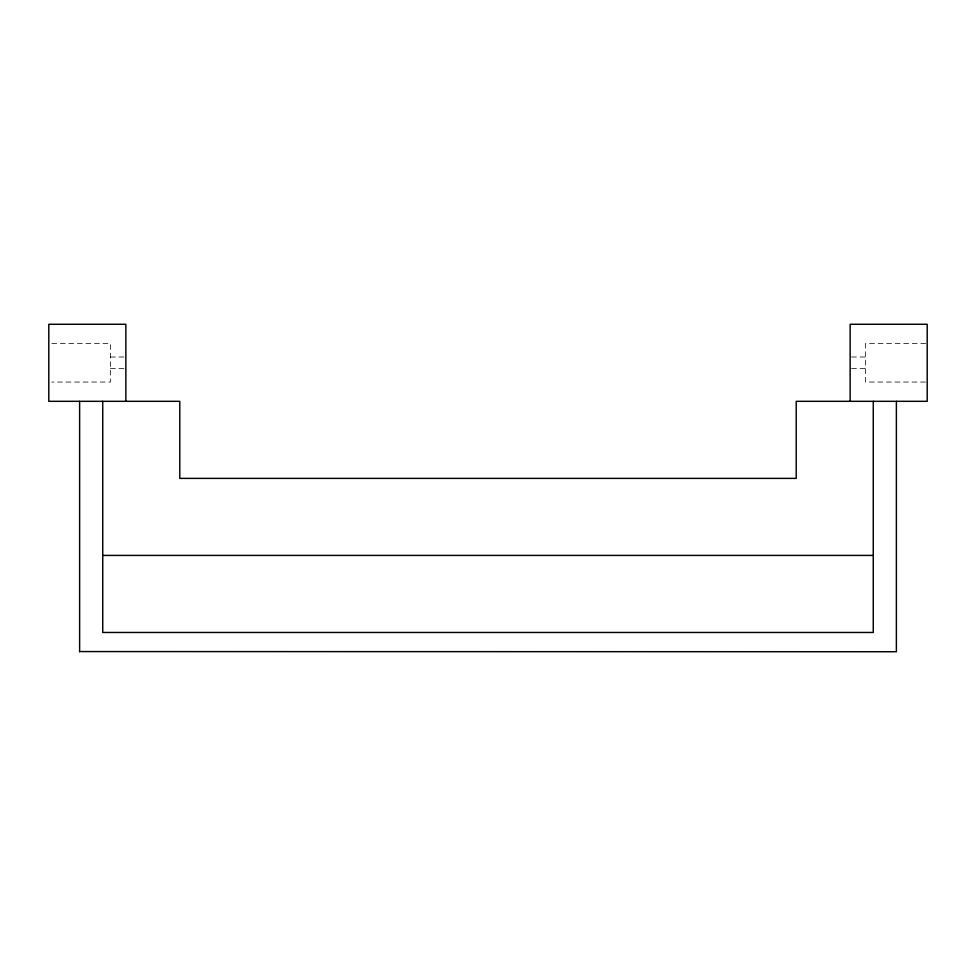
<?xml version="1.0" encoding="UTF-8"?>
<svg xmlns="http://www.w3.org/2000/svg" width="976" height="976" viewBox="0 0 976 976"><rect width="100%" height="100%" fill="white"/><g stroke="black" fill="none" stroke-linecap="round" stroke-linejoin="round"><path stroke-width="0.73" stroke-dasharray="4.88 3.66" d="M51.801 343.528L110.447 343.528L110.447 382.043L51.801 382.055M925.699 343.528L865.553 343.528L865.553 382.043L925.699 382.055M110.447 357.009L125.855 357.009M851.548 357.009L865.553 357.009M110.447 368.574L125.855 368.574M851.548 368.574L865.553 368.574"/><path stroke-width="1.46" d="M102.736 555.417L873.264 555.417M79.617 651.565L896.383 651.736L896.383 401.319M873.264 401.319L873.264 632.472L102.736 632.472L102.736 401.319M850.145 401.319L850.145 324.276L927.2 324.264L927.2 401.319L796.209 401.319L796.209 478.374L179.791 478.374L179.791 401.319L48.8 401.319L48.8 324.276L125.855 324.264L125.855 401.319M79.617 401.319L79.617 651.736"/></g></svg>
